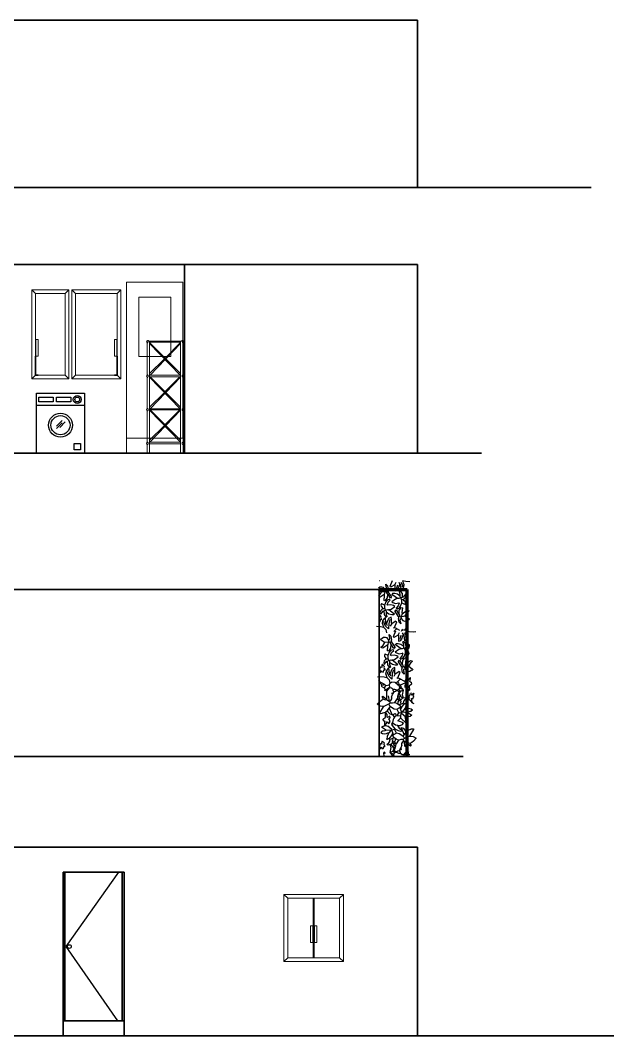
# Model space of a CAD drawing. Header units: inches. Extents: x 2013 to 15569, y -2551 to 2524.
# Drawn here: x 13002 to 13801, y 41 to 1408 of the extents above; entities that cross this region are included whole.
import ezdxf

# ---------------------------------------------------------------- set-up
doc = ezdxf.new("R2010")
doc.units = ezdxf.units.IN
doc.header["$MEASUREMENT"] = 0
for name, color, linetype, lineweight in [('A-ELEV-MBE1', 7, 'Continuous', 35), ('A-ELEV-MBE2', 4, 'Continuous', 25), ('A-ELEV-PATT', 8, 'Continuous', 18), ('A-FLOR-FTPT', 6, 'Continuous', 70), ('A-FURN', 8, 'Continuous', 18), ('A-SECT-MCUT', 7, 'Continuous', 35), ('A-WALL-FULL', 7, 'Continuous', 35), ('costruzioni', 2, 'Continuous', 35)]:
    doc.layers.add(name, color=color, linetype=linetype, lineweight=lineweight)
doc.layers.add('lavatrice', color=251, linetype='Continuous')
doc.layers.add('VERDE_siepe', color=96, linetype='Continuous')

msp = doc.modelspace()

# ---------------------------------------------------------------- linework, layer by layer
at = {"layer": 'A-ELEV-MBE1'}
for p, q in [((13059.277, 261.28), (13059.277, 41.28)), ((13059.277, 261.28), (13141.42, 261.28)), ((13059.277, 41.28), (13059.277, 261.28)), ((13061.828, 261.28), (13061.828, 61.28)), ((13138.828, 261.28), (13138.828, 61.28)), ((13141.42, 261.28), (13141.42, 41.28)), ((13141.42, 41.28), (13141.42, 261.28)), ((13141.42, 61.28), (13059.277, 61.28))]:
    msp.add_line(p, q, dxfattribs=at)
for points in [[(13536.789, 1079.549), (12622.789, 1079.549), (12622.789, 825.549)], [(12637.789, 295.28), (13536.828, 295.28)]]:
    msp.add_lwpolyline(points, dxfattribs=at)
at = {"layer": 'A-ELEV-MBE2', "ltscale": 0.8}
msp.add_lwpolyline([(13133.828, 261.28), (13062.828, 161.28), (13132.828, 61.28)], dxfattribs=at)
msp.add_circle((13067.815, 161.28), 2.5, dxfattribs=at)
at = {"layer": 'A-ELEV-PATT'}
for p, q in [((13022.539, 978.627), (13025.59, 978.627)), ((13022.539, 956.058), (13022.539, 978.627)), ((13025.59, 978.627), (13025.59, 956.058)), ((13131.539, 978.627), (13128.487, 978.627)), ((13128.487, 978.627), (13128.487, 956.058)), ((13131.539, 956.058), (13131.539, 978.627)), ((13395.828, 189.358), (13392.777, 189.358)), ((13392.777, 189.358), (13392.777, 166.789)), ((13395.828, 166.789), (13395.828, 189.358)), ((13397.828, 189.358), (13400.88, 189.358)), ((13397.828, 166.789), (13397.828, 189.358)), ((13400.88, 189.358), (13400.88, 166.789))]:
    msp.add_line(p, q, dxfattribs=at)
at = {"layer": 'A-FLOR-FTPT'}
for p in [(13484.847, 642.119), (13522.789, 417.119)]:
    msp.add_line(p, (13522.789, 642.119), dxfattribs=at)
at = {"layer": 'A-FURN'}
for p, q in [((13144.539, 1055.949), (13144.539, 825.549)), ((13144.539, 1055.949), (13220.539, 1055.949)), ((13220.539, 845.549), (13220.539, 1055.949)), ((13017.039, 1045.549), (13017.039, 925.549)), ((13067.039, 1045.549), (13017.039, 1045.549)), ((13022.039, 1040.549), (13017.039, 1045.549)), ((13062.039, 1040.549), (13022.039, 1040.549)), ((13022.039, 1040.549), (13022.039, 930.549)), ((13062.039, 1040.549), (13067.039, 1045.549)), ((13062.039, 930.549), (13062.039, 1040.549)), ((13067.039, 925.549), (13067.039, 1045.549)), ((13071.039, 925.549), (13071.039, 1045.549)), ((13071.039, 1045.549), (13137.039, 1045.549)), ((13076.039, 1040.549), (13071.039, 1045.549)), ((13132.039, 1040.549), (13076.039, 1040.549)), ((13076.039, 1040.549), (13076.039, 930.549)), ((13132.039, 1040.549), (13137.039, 1045.549)), ((13132.039, 930.549), (13132.039, 1040.549)), ((13137.039, 1045.549), (13137.039, 925.549)), ((13172.4, 973.686), (13173.281, 974.704)), ((13172.4, 973.686), (13172.4, 931.348)), ((13173.281, 976.462), (13175.913, 976.462)), ((13173.281, 974.704), (13173.281, 976.462)), ((13174.695, 976.462), (13175.913, 976.462)), ((13175.913, 976.462), (13217.537, 976.462)), ((13175.913, 976.462), (13175.913, 825.549)), ((13217.537, 974.757), (13175.913, 974.757)), ((13175.913, 974.477), (13217.537, 932.79)), ((13175.913, 973.089), (13217.039, 930.568)), ((13217.537, 974.477), (13196.725, 953.633)), ((13217.537, 973.089), (13197.738, 952.619)), ((13220.168, 976.462), (13217.537, 976.462)), ((13218.754, 976.462), (13217.537, 976.462)), ((13217.537, 976.462), (13217.537, 825.549)), ((13220.168, 974.704), (13220.168, 976.462)), ((13221.05, 973.686), (13220.168, 974.704)), ((13221.05, 973.686), (13221.05, 931.348)), ((13025.59, 956.058), (13022.539, 956.058)), ((13128.487, 956.058), (13131.539, 956.058)), ((13195.711, 952.619), (13175.913, 932.79)), ((13196.725, 951.571), (13176.41, 930.568)), ((13017.039, 925.549), (13022.039, 930.549)), ((13022.039, 930.549), (13062.039, 930.549)), ((13067.039, 925.549), (13062.039, 930.549)), ((13071.039, 925.549), (13076.039, 930.549)), ((13076.039, 930.549), (13132.039, 930.549)), ((13137.039, 925.549), (13132.039, 930.549)), ((13172.4, 931.348), (13173.788, 930.097)), ((13173.788, 930.097), (13173.788, 928.571)), ((13217.537, 930.568), (13175.913, 930.568)), ((13221.05, 931.348), (13219.661, 930.097)), ((13219.661, 930.097), (13219.661, 928.571)), ((13017.039, 925.549), (13067.039, 925.549)), ((13137.039, 925.549), (13071.039, 925.549)), ((13173.788, 928.571), (13172.4, 927.162)), ((13172.4, 927.162), (13172.4, 886.135)), ((13217.537, 928.485), (13175.913, 928.485)), ((13175.913, 927.889), (13217.039, 885.367)), ((13176.703, 928.485), (13217.537, 887.59)), ((13216.747, 928.485), (13196.725, 908.433)), ((13217.537, 927.889), (13197.738, 907.418)), ((13219.661, 928.571), (13221.05, 927.162)), ((13221.05, 927.162), (13221.05, 886.135)), ((13195.711, 907.418), (13175.913, 887.59)), ((13196.725, 906.37), (13176.41, 885.367)), ((13172.4, 886.135), (13173.788, 884.885)), ((13173.788, 883.359), (13172.4, 881.95)), ((13172.4, 881.95), (13172.4, 840.861)), ((13173.788, 884.885), (13173.788, 883.359)), ((13217.537, 885.367), (13175.913, 885.367)), ((13217.537, 883.979), (13175.913, 883.979)), ((13175.913, 883.382), (13217.537, 840.346)), ((13176.703, 883.979), (13217.537, 843.083)), ((13216.747, 883.979), (13196.725, 863.927)), ((13217.537, 883.382), (13197.738, 862.912)), ((13221.05, 886.135), (13219.661, 884.885)), ((13219.661, 884.885), (13219.661, 883.359)), ((13219.661, 883.359), (13221.05, 881.95)), ((13221.05, 881.95), (13221.05, 840.861)), ((13195.711, 862.912), (13175.913, 843.083)), ((13196.725, 861.864), (13176.41, 840.861)), ((13144.539, 845.549), (13220.539, 845.549)), ((13172.4, 840.861), (13173.788, 839.611)), ((13173.788, 838.084), (13172.4, 836.675)), ((13172.4, 836.675), (13172.4, 825.549)), ((13173.788, 839.611), (13173.788, 838.084)), ((13217.537, 840.167), (13175.913, 840.167)), ((13217.537, 838.084), (13175.913, 838.084)), ((13221.05, 840.861), (13219.661, 839.611)), ((13219.661, 839.611), (13219.661, 838.084)), ((13219.661, 838.084), (13221.05, 836.675)), ((13221.05, 836.675), (13221.05, 825.549)), ((13356.828, 141.28), (13356.828, 231.28)), ((13356.828, 231.28), (13436.828, 231.28)), ((13361.828, 226.28), (13356.828, 231.28)), ((13431.828, 226.28), (13361.828, 226.28)), ((13361.828, 226.28), (13361.828, 146.28)), ((13396.328, 226.28), (13396.828, 226.28)), ((13396.328, 226.28), (13396.328, 146.28)), ((13396.828, 226.28), (13396.828, 146.28)), ((13396.828, 226.28), (13397.328, 226.28)), ((13397.328, 226.28), (13397.328, 146.28)), ((13431.828, 226.28), (13436.828, 231.28)), ((13431.828, 146.28), (13431.828, 226.28)), ((13436.828, 231.28), (13436.828, 141.28)), ((13395.828, 166.789), (13392.777, 166.789)), ((13400.88, 166.789), (13397.828, 166.789)), ((13356.828, 141.28), (13361.828, 146.28)), ((13436.828, 141.28), (13356.828, 141.28)), ((13361.828, 146.28), (13431.828, 146.28)), ((13436.828, 141.28), (13431.828, 146.28))]:
    msp.add_line(p, q, dxfattribs=at)
at = {"layer": 'A-FURN', "color": 7}
for p, q in [((13175.913, 825.549), (13172.4, 825.549)), ((13221.05, 825.549), (13217.537, 825.549))]:
    msp.add_line(p, q, dxfattribs=at)
at = {"layer": 'A-FURN'}
msp.add_lwpolyline([(13161.539, 1035.549), (13204.539, 1035.549), (13204.539, 955.549), (13161.539, 955.549)], close=True, dxfattribs=at)
for centre, radius, start, end in [((13173.281, 975.768), 1.575, 26.140914, 255.359434), ((13220.168, 975.768), 1.575, 284.640566, 153.859086), ((13173.88, 929.17), 2.023, 119.91946, 235.529419), ((13219.57, 929.17), 2.023, 304.470581, 60.08054), ((13173.88, 883.958), 2.023, 119.91946, 235.529419), ((13219.57, 883.958), 2.023, 304.470581, 60.08054), ((13173.788, 838.779), 2.061, 120.538405, 239.099668), ((13219.661, 838.779), 2.061, 300.900332, 59.461595)]:
    msp.add_arc(centre, radius, start, end, dxfattribs=at)
at = {"layer": 'A-SECT-MCUT'}
for p, q in [((13536.789, 1079.549), (13536.789, 846.549)), ((13222.789, 1045.549), (13222.789, 845.549)), ((13536.789, 900.916), (13536.789, 825.549)), ((13622.739, 825.549), (12552.503, 825.549)), ((13622.739, 825.549), (12552.503, 825.549)), ((13536.828, 295.28), (13536.828, 41.28)), ((12269.403, 41.28), (13800.908, 41.28))]:
    msp.add_line(p, q, dxfattribs=at)
at = {"layer": 'A-WALL-FULL'}
for p, q in [((13536.789, 1408.271), (12932.279, 1408.271)), ((13536.789, 1183.271), (13536.789, 1408.271)), ((12573.608, 1183.271), (13770.707, 1183.271)), ((13222.757, 1079.549), (13222.757, 825.549)), ((12622.789, 642.119), (13484.847, 642.119)), ((13484.847, 417.119), (13484.847, 642.119)), ((12606.207, 417.119), (13598.158, 417.119))]:
    msp.add_line(p, q, dxfattribs=at)
at = {"layer": 'costruzioni'}
for p, q in [((13022.039, 930.549), (13022.039, 956.058)), ((13132.039, 956.058), (13132.039, 930.549)), ((13025.59, 930.549), (13022.039, 930.549)), ((13025.59, 930.549), (13025.59, 930.549)), ((13025.59, 930.549), (13025.59, 930.549)), ((13128.487, 930.549), (13132.039, 930.549))]:
    msp.add_line(p, q, dxfattribs=at)
at = {"layer": 'lavatrice'}
for points in [[(13023.609, 825.549), (13023.609, 906.363), (13088.085, 906.363), (13088.085, 825.549)], [(13026.833, 894.543), (13026.833, 900.99), (13046.176, 900.99), (13046.176, 894.543)], [(13050.474, 894.543), (13050.474, 900.99), (13069.817, 900.99), (13069.817, 894.543)], [(13074.115, 829.847), (13074.115, 838.444), (13082.712, 838.444), (13082.712, 829.847)]]:
    msp.add_lwpolyline(points, close=True, dxfattribs=at)
for points in [[(13023.609, 890.244), (13088.085, 890.244)], [(13050.474, 862.085), (13058.073, 869.683)], [(13050.474, 858.861), (13058.073, 866.46)], [(13054.773, 859.936), (13062.371, 867.534)]]:
    msp.add_lwpolyline(points, dxfattribs=at)
for centre, radius in [((13078.414, 897.766), 5.373), ((13078.414, 897.766), 3.224), ((13055.847, 863.16), 16.119), ((13055.847, 863.16), 12.895)]:
    msp.add_circle(centre, radius, dxfattribs=at)
at = {"layer": 'VERDE_siepe'}
for p, q in [((13486.013, 645.121), (13484.246, 643.63)), ((13485.521, 653.836), (13485.203, 653.517)), ((13488.775, 645.268), (13486.013, 645.121)), ((13490.943, 644.587), (13488.775, 645.268)), ((13493.175, 641.717), (13490.943, 644.587)), ((13494.451, 645.544), (13493.838, 649.075)), ((13493.838, 649.075), (13496.139, 646.732)), ((13494.451, 645.544), (13494.132, 642.355)), ((13496.139, 646.732), (13497.002, 641.717)), ((13497.327, 654.262), (13497.327, 653.932)), ((13502.424, 653.836), (13499.235, 646.182)), ((13499.235, 646.182), (13501.148, 645.544)), ((13505.932, 648.414), (13501.148, 645.544)), ((13505.932, 648.414), (13507.845, 651.922)), ((13505.932, 648.414), (13506.251, 648.096)), ((13506.251, 648.096), (13506.251, 642.993)), ((13506.251, 642.993), (13506.569, 640.123)), ((13508.437, 642.94), (13510.068, 648.389)), ((13510.396, 642.674), (13508.802, 640.76)), ((13511.991, 646.82), (13510.396, 642.674)), ((13512.948, 649.371), (13511.991, 651.284)), ((13512.948, 649.371), (13511.991, 646.82)), ((13513.904, 648.734), (13512.948, 649.371)), ((13514.223, 647.777), (13513.904, 648.734)), ((13514.861, 641.08), (13514.223, 647.777)), ((13514.282, 651.957), (13516.253, 647.676)), ((13517.771, 645.121), (13515.93, 642.046)), ((13516.253, 647.676), (13516.049, 645.664)), ((13517.093, 653.517), (13517.413, 653.517)), ((13518.369, 649.052), (13517.093, 653.517)), ((13520.993, 652.59), (13517.093, 653.517)), ((13518.369, 649.052), (13517.771, 645.121)), ((13526.516, 652.297), (13520.993, 652.59)), ((13487.754, 638.21), (13482.651, 642.037)), ((13487.754, 638.21), (13484.246, 633.106)), ((13491.9, 635.34), (13485.203, 630.556)), ((13492.538, 638.847), (13487.754, 638.21)), ((13491.581, 627.366), (13492.218, 633.745)), ((13492.538, 638.847), (13491.9, 635.34)), ((13492.218, 633.745), (13491.9, 635.34)), ((13493.494, 639.485), (13492.538, 638.847)), ((13495.727, 630.556), (13492.856, 626.729)), ((13494.132, 642.355), (13493.175, 641.717)), ((13493.494, 639.485), (13493.175, 641.717)), ((13495.088, 638.528), (13493.494, 639.485)), ((13496.683, 639.485), (13495.088, 638.528)), ((13496.045, 635.977), (13495.088, 638.528)), ((13496.045, 635.977), (13495.727, 630.556)), ((13497.002, 635.34), (13496.045, 635.977)), ((13497.002, 639.485), (13496.683, 639.485)), ((13497.002, 639.485), (13497.002, 641.717)), ((13497.321, 639.485), (13497.002, 639.485)), ((13497.321, 639.166), (13497.002, 639.485)), ((13500.192, 630.236), (13497.002, 635.34)), ((13497.321, 639.485), (13497.321, 639.166)), ((13497.321, 639.166), (13497.321, 638.847)), ((13501.786, 632.469), (13497.321, 638.847)), ((13501.786, 632.469), (13500.192, 630.236)), ((13506.904, 629.149), (13501.93, 625.591)), ((13502.568, 635.795), (13502.249, 636.114)), ((13503.206, 636.433), (13502.568, 635.795)), ((13503.524, 634.52), (13502.568, 635.795)), ((13505.983, 636.471), (13503.206, 636.433)), ((13509.903, 629.736), (13503.524, 634.52)), ((13509.665, 635.592), (13505.983, 636.471)), ((13506.569, 640.123), (13508.802, 640.76)), ((13509.903, 629.736), (13506.904, 629.149)), ((13513.411, 632.926), (13509.665, 635.592)), ((13510.541, 630.055), (13509.903, 629.736)), ((13511.498, 629.736), (13510.541, 630.055)), ((13513.73, 630.693), (13511.498, 629.736)), ((13514.048, 639.304), (13512.454, 639.304)), ((13513.501, 635.3), (13512.454, 639.304)), ((13513.411, 632.925), (13513.501, 635.3)), ((13513.73, 630.693), (13513.411, 632.925)), ((13514.687, 630.374), (13513.73, 630.693)), ((13516.281, 636.433), (13514.048, 639.304)), ((13514.861, 641.08), (13514.542, 640.123)), ((13516.6, 631.65), (13514.687, 630.374)), ((13515.325, 628.142), (13514.687, 630.374)), ((13515.93, 642.046), (13514.861, 641.08)), ((13516.6, 631.65), (13516.281, 636.433)), ((13517.238, 631.65), (13516.6, 631.65)), ((13520.745, 636.114), (13517.238, 631.65)), ((13517.557, 628.46), (13518.832, 629.417)), ((13518.832, 629.417), (13520.712, 631.199)), ((13520.712, 631.199), (13521.325, 633.835)), ((13521.325, 633.835), (13520.745, 636.114)), ((13489.083, 615.28), (13487.204, 613.497)), ((13488.127, 622.933), (13487.357, 621.112)), ((13487.357, 621.112), (13487.511, 619.355)), ((13487.511, 619.355), (13489.083, 617.83)), ((13488.127, 622.933), (13491.954, 621.338)), ((13489.083, 617.83), (13490.359, 616.236)), ((13490.359, 616.236), (13489.083, 615.28)), ((13490.359, 616.236), (13492.591, 616.555)), ((13492.856, 626.729), (13491.581, 627.366)), ((13491.954, 621.338), (13492.591, 621.657)), ((13493.954, 625.359), (13492.591, 621.657)), ((13492.591, 616.555), (13492.591, 621.657)), ((13492.591, 616.555), (13493.229, 614.323)), ((13495.642, 627.41), (13493.954, 625.359)), ((13498.651, 628.674), (13495.642, 627.41)), ((13495.78, 621.338), (13497.176, 624.774)), ((13495.781, 621.338), (13496.418, 620.7)), ((13500.705, 621.405), (13496.418, 620.7)), ((13497.176, 624.774), (13499.926, 627.717)), ((13498.013, 614.96), (13501.012, 615.548)), ((13499.926, 627.717), (13498.651, 628.674)), ((13504.391, 620.382), (13500.705, 621.405)), ((13501.012, 615.548), (13505.986, 619.106)), ((13501.93, 625.59), (13503.524, 624.315)), ((13503.524, 624.315), (13507.211, 623.291)), ((13505.985, 619.106), (13504.391, 620.382)), ((13507.211, 623.291), (13511.498, 623.996)), ((13510.739, 619.923), (13507.989, 616.979)), ((13507.989, 616.979), (13509.265, 616.023)), ((13509.265, 616.023), (13512.274, 617.287)), ((13512.135, 623.358), (13510.739, 619.923)), ((13512.135, 623.358), (13511.498, 623.996)), ((13512.189, 614.14), (13515.059, 617.967)), ((13512.274, 617.287), (13513.961, 619.337)), ((13513.961, 619.337), (13515.325, 623.039)), ((13515.059, 617.967), (13516.334, 617.33)), ((13517.557, 628.46), (13515.325, 628.142)), ((13515.325, 628.142), (13515.325, 623.039)), ((13515.962, 623.358), (13515.325, 623.039)), ((13516.334, 617.33), (13515.697, 610.952)), ((13519.789, 621.763), (13515.962, 623.358)), ((13518.832, 626.866), (13517.557, 628.46)), ((13520.405, 625.341), (13518.832, 626.866)), ((13519.789, 621.763), (13520.558, 623.584)), ((13520.558, 623.584), (13520.405, 625.341)), ((13485.95, 607.244), (13484.993, 608.201)), ((13486.269, 607.244), (13485.95, 607.244)), ((13486.587, 606.925), (13486.269, 607.244)), ((13486.587, 606.925), (13487.225, 606.288)), ((13487.204, 613.497), (13486.59, 610.861)), ((13486.59, 610.861), (13487.17, 608.582)), ((13487.225, 606.288), (13486.821, 604.733)), ((13486.821, 604.733), (13487.221, 603.48)), ((13487.17, 608.582), (13490.677, 613.046)), ((13487.221, 603.48), (13487.864, 602.779)), ((13487.864, 602.779), (13487.864, 601.184)), ((13490.144, 599.575), (13491.985, 602.65)), ((13490.677, 613.046), (13491.315, 613.046)), ((13491.315, 613.046), (13493.229, 614.323)), ((13491.315, 613.046), (13491.634, 608.263)), ((13491.634, 608.263), (13493.867, 605.393)), ((13491.985, 602.65), (13493.054, 603.616)), ((13493.054, 603.616), (13493.373, 604.573)), ((13493.054, 603.616), (13493.692, 596.919)), ((13493.229, 614.323), (13494.186, 614.003)), ((13493.867, 605.393), (13495.461, 605.393)), ((13494.186, 614.003), (13496.418, 614.96)), ((13494.186, 614.003), (13494.504, 611.771)), ((13494.504, 611.771), (13494.415, 609.397)), ((13494.415, 609.397), (13495.461, 605.393)), ((13494.504, 611.771), (13498.25, 609.104)), ((13495.925, 597.876), (13497.519, 602.023)), ((13496.418, 614.96), (13497.374, 614.641)), ((13497.374, 614.641), (13498.013, 614.96)), ((13497.519, 602.023), (13499.113, 603.936)), ((13499.479, 601.757), (13497.848, 596.307)), ((13498.013, 614.96), (13504.391, 610.176)), ((13498.25, 609.104), (13501.932, 608.225)), ((13501.346, 604.573), (13499.113, 603.936)), ((13501.665, 601.703), (13501.346, 604.573)), ((13501.665, 596.601), (13501.665, 601.703)), ((13501.932, 608.225), (13504.71, 608.263)), ((13504.391, 610.176), (13505.348, 608.901)), ((13504.71, 608.263), (13505.348, 608.901)), ((13505.348, 608.901), (13505.666, 608.582)), ((13506.13, 612.227), (13507.724, 614.46)), ((13506.13, 612.227), (13510.594, 605.849)), ((13507.724, 614.46), (13510.914, 609.357)), ((13510.594, 605.53), (13510.594, 605.849)), ((13510.594, 605.211), (13510.594, 605.53)), ((13510.594, 605.53), (13510.914, 605.211)), ((13510.594, 605.211), (13510.914, 605.211)), ((13510.914, 609.357), (13511.87, 608.72)), ((13510.914, 605.211), (13510.914, 602.979)), ((13510.914, 605.211), (13511.232, 605.211)), ((13511.776, 597.964), (13510.914, 602.979)), ((13511.232, 605.211), (13512.827, 606.168)), ((13511.87, 608.72), (13512.189, 614.14)), ((13511.87, 608.72), (13512.827, 606.168)), ((13512.827, 606.168), (13514.421, 605.211)), ((13513.464, 599.152), (13513.784, 602.341)), ((13513.784, 602.341), (13514.741, 602.979)), ((13514.421, 605.211), (13515.378, 605.849)), ((13514.421, 605.211), (13514.741, 602.979)), ((13514.741, 602.979), (13516.973, 600.109)), ((13515.378, 605.849), (13516.016, 609.357)), ((13515.378, 605.849), (13520.161, 606.487)), ((13515.697, 610.952), (13516.016, 609.357)), ((13516.016, 609.357), (13522.713, 614.14)), ((13520.161, 606.487), (13523.67, 611.59)), ((13520.161, 606.487), (13525.265, 602.66)), ((13522.713, 614.14), (13525.265, 613.184)), ((13523.67, 611.59), (13525.265, 613.184)), ((13523.67, 601.066), (13525.583, 601.703)), ((13525.265, 602.66), (13525.583, 601.703)), ((13481.4, 592.399), (13486.923, 592.106)), ((13485.95, 598.634), (13484.993, 597.996)), ((13486.269, 601.184), (13485.95, 598.634)), ((13487.864, 601.184), (13486.269, 601.184)), ((13486.923, 592.106), (13490.822, 591.179)), ((13489.546, 595.644), (13490.144, 599.575)), ((13489.546, 595.644), (13490.822, 591.179)), ((13490.822, 591.179), (13490.503, 591.179)), ((13490.822, 591.179), (13494.011, 587.99)), ((13491.663, 597.021), (13491.867, 599.032)), ((13493.634, 592.739), (13491.663, 597.021)), ((13497.44, 588.911), (13493.634, 592.739)), ((13493.692, 596.919), (13494.011, 595.963)), ((13494.011, 595.963), (13494.968, 595.325)), ((13494.011, 587.99), (13494.968, 583.525)), ((13494.968, 595.325), (13495.925, 597.876)), ((13494.968, 595.325), (13495.925, 593.412)), ((13497.848, 596.307), (13497.44, 588.911)), ((13501.984, 596.282), (13500.07, 592.774)), ((13501.984, 596.282), (13501.665, 596.601)), ((13501.984, 596.282), (13506.767, 599.152)), ((13505.492, 590.86), (13504.217, 589.904)), ((13504.854, 585.439), (13508.043, 588.628)), ((13505.492, 590.86), (13508.681, 598.514)), ((13505.492, 590.86), (13508.043, 589.904)), ((13508.681, 598.514), (13506.767, 599.152)), ((13508.043, 589.904), (13508.043, 588.628)), ((13509.874, 588.387), (13508.043, 588.628)), ((13513.065, 586.981), (13509.874, 588.387)), ((13514.078, 595.621), (13511.776, 597.964)), ((13513.464, 599.152), (13514.078, 595.621)), ((13515.059, 585.758), (13516.334, 588.628)), ((13517.054, 588.035), (13516.334, 588.628)), ((13516.973, 600.109), (13519.141, 599.429)), ((13517.668, 586.922), (13517.054, 588.035)), ((13519.141, 599.429), (13521.902, 599.575)), ((13520, 588.621), (13519.325, 587.332)), ((13521.288, 590.086), (13520, 588.621)), ((13522.394, 590.861), (13521.288, 590.086)), ((13521.902, 599.575), (13523.67, 601.066)), ((13522.332, 587.508), (13522.516, 589.383)), ((13522.394, 590.86), (13522.713, 591.179)), ((13522.516, 589.383), (13522.394, 590.861)), ((13488.909, 575.871), (13486.995, 575.234)), ((13487.314, 574.277), (13486.995, 575.234)), ((13492.417, 570.451), (13487.314, 574.277)), ((13490.676, 577.362), (13488.909, 575.871)), ((13490.184, 586.077), (13489.866, 585.758)), ((13493.438, 577.509), (13490.676, 577.362)), ((13495.606, 576.828), (13493.438, 577.509)), ((13497.838, 573.958), (13495.606, 576.828)), ((13498.795, 574.596), (13497.838, 573.958)), ((13499.114, 577.785), (13498.501, 581.316)), ((13498.501, 581.316), (13500.802, 578.973)), ((13499.114, 577.785), (13498.795, 574.596)), ((13500.802, 578.973), (13501.665, 573.958)), ((13507.087, 586.077), (13503.898, 578.423)), ((13503.898, 578.423), (13505.811, 577.785)), ((13510.595, 580.655), (13505.811, 577.785)), ((13510.595, 580.655), (13512.508, 584.163)), ((13510.595, 580.655), (13510.914, 580.336)), ((13510.914, 580.336), (13510.914, 575.234)), ((13510.914, 575.234), (13511.232, 572.364)), ((13513.1, 575.18), (13514.731, 580.63)), ((13515.059, 574.915), (13513.465, 573.001)), ((13516.654, 579.061), (13515.059, 574.915)), ((13517.611, 581.612), (13516.654, 583.525)), ((13517.611, 581.612), (13516.654, 579.061)), ((13518.567, 580.975), (13517.611, 581.612)), ((13518.886, 580.018), (13518.567, 580.975)), ((13519.524, 573.321), (13518.886, 580.018)), ((13518.945, 584.198), (13520.916, 579.916)), ((13519.325, 587.332), (13519.205, 586.715)), ((13520.593, 574.287), (13519.524, 573.321)), ((13522.434, 577.362), (13520.593, 574.287)), ((13520.916, 579.916), (13520.712, 577.905)), ((13521.756, 585.758), (13522.332, 587.508)), ((13521.756, 585.758), (13522.076, 585.758)), ((13523.032, 581.293), (13521.756, 585.758)), ((13525.656, 584.831), (13521.756, 585.758)), ((13523.032, 581.293), (13522.434, 577.362)), ((13531.179, 584.538), (13525.656, 584.831)), ((13534.247, 584.977), (13531.179, 584.538)), ((13488.909, 565.347), (13487.314, 563.754)), ((13489.866, 562.797), (13487.314, 563.754)), ((13492.417, 570.451), (13488.909, 565.347)), ((13496.563, 567.58), (13489.866, 562.797)), ((13497.201, 571.088), (13492.417, 570.451)), ((13496.244, 559.607), (13496.881, 565.986)), ((13497.201, 571.088), (13496.563, 567.58)), ((13496.881, 565.986), (13496.563, 567.58)), ((13498.158, 571.726), (13497.201, 571.088)), ((13500.39, 562.797), (13497.519, 558.97)), ((13498.158, 571.726), (13497.838, 573.958)), ((13499.751, 570.769), (13498.158, 571.726)), ((13501.346, 571.726), (13499.751, 570.769)), ((13500.708, 568.218), (13499.751, 570.769)), ((13503.314, 560.915), (13500.305, 559.65)), ((13500.708, 568.218), (13500.39, 562.797)), ((13501.665, 567.58), (13500.708, 568.218)), ((13501.665, 571.726), (13501.346, 571.726)), ((13501.665, 571.726), (13501.665, 573.958)), ((13501.984, 571.726), (13501.665, 571.726)), ((13501.984, 571.407), (13501.665, 571.726)), ((13504.855, 562.477), (13501.665, 567.58)), ((13501.984, 571.726), (13501.984, 571.407)), ((13501.984, 571.407), (13501.984, 571.088)), ((13506.449, 564.71), (13501.984, 571.088)), ((13504.589, 559.958), (13503.314, 560.915)), ((13506.449, 564.71), (13504.855, 562.477)), ((13511.567, 561.39), (13506.593, 557.831)), ((13507.231, 568.036), (13506.912, 568.355)), ((13507.869, 568.674), (13507.231, 568.036)), ((13508.187, 566.761), (13507.231, 568.036)), ((13510.646, 568.712), (13507.869, 568.674)), ((13514.566, 561.977), (13508.187, 566.761)), ((13514.329, 567.833), (13510.646, 568.712)), ((13511.232, 572.364), (13513.465, 573.001)), ((13514.566, 561.977), (13511.567, 561.39)), ((13518.074, 565.166), (13514.329, 567.833)), ((13515.204, 562.296), (13514.566, 561.977)), ((13516.161, 561.977), (13515.204, 562.296)), ((13518.393, 562.934), (13516.161, 561.977)), ((13518.711, 571.545), (13517.118, 571.545)), ((13518.164, 567.54), (13517.118, 571.545)), ((13518.074, 565.166), (13518.164, 567.54)), ((13518.393, 562.934), (13518.074, 565.166)), ((13519.35, 562.615), (13518.393, 562.934)), ((13520.944, 568.674), (13518.711, 571.545)), ((13519.524, 573.321), (13519.206, 572.364)), ((13521.263, 563.891), (13519.35, 562.615)), ((13519.988, 560.382), (13519.35, 562.615)), ((13522.22, 560.701), (13519.988, 560.382)), ((13521.263, 563.891), (13520.944, 568.674)), ((13521.901, 563.891), (13521.263, 563.891)), ((13525.409, 568.355), (13521.901, 563.891)), ((13522.22, 560.701), (13523.495, 561.658)), ((13523.495, 559.107), (13522.22, 560.701)), ((13523.495, 561.658), (13525.375, 563.44)), ((13525.375, 563.44), (13525.988, 566.076)), ((13525.988, 566.076), (13525.409, 568.355)), ((13493.747, 547.52), (13491.867, 545.738)), ((13492.79, 555.174), (13492.02, 553.353)), ((13492.02, 553.353), (13492.174, 551.596)), ((13492.174, 551.596), (13493.747, 550.071)), ((13492.79, 555.174), (13496.617, 553.579)), ((13493.747, 550.071), (13495.022, 548.477)), ((13495.022, 548.477), (13493.747, 547.52)), ((13495.022, 548.477), (13497.254, 548.796)), ((13497.519, 558.97), (13496.244, 559.607)), ((13496.617, 553.579), (13497.254, 553.898)), ((13498.617, 557.6), (13497.254, 553.898)), ((13497.254, 548.796), (13497.254, 553.898)), ((13497.254, 548.796), (13497.892, 546.564)), ((13500.305, 559.65), (13498.617, 557.6)), ((13498.849, 546.244), (13501.081, 547.201)), ((13500.443, 553.579), (13501.839, 557.014)), ((13500.444, 553.579), (13501.081, 552.941)), ((13505.368, 553.646), (13501.081, 552.941)), ((13501.081, 547.201), (13502.038, 546.882)), ((13501.839, 557.014), (13504.589, 559.958)), ((13502.038, 546.882), (13502.676, 547.201)), ((13502.676, 547.201), (13505.675, 547.788)), ((13502.676, 547.201), (13509.054, 542.417)), ((13509.054, 552.623), (13505.368, 553.646)), ((13505.675, 547.788), (13510.649, 551.347)), ((13506.594, 557.831), (13508.187, 556.556)), ((13508.187, 556.556), (13511.874, 555.532)), ((13510.648, 551.347), (13509.054, 552.623)), ((13511.874, 555.532), (13516.161, 556.237)), ((13515.402, 552.164), (13512.652, 549.22)), ((13512.652, 549.22), (13513.928, 548.264)), ((13513.928, 548.264), (13516.937, 549.528)), ((13516.798, 555.599), (13515.402, 552.164)), ((13516.798, 555.599), (13516.161, 556.237)), ((13516.852, 546.381), (13519.722, 550.208)), ((13516.937, 549.528), (13518.624, 551.578)), ((13518.624, 551.578), (13519.988, 555.28)), ((13519.722, 550.208), (13520.997, 549.571)), ((13519.988, 560.382), (13519.988, 555.28)), ((13520.625, 555.599), (13519.988, 555.28)), ((13520.997, 549.571), (13520.36, 543.193)), ((13524.452, 554.004), (13520.625, 555.599)), ((13525.068, 557.582), (13523.495, 559.107)), ((13524.452, 554.004), (13525.221, 555.825)), ((13525.221, 555.825), (13525.068, 557.582)), ((13486.148, 535.02), (13485.191, 534.382)), ((13485.191, 534.382), (13486.119, 533.76)), ((13486.119, 533.76), (13486.462, 532.67)), ((13486.467, 537.252), (13486.148, 535.02)), ((13486.786, 537.252), (13486.467, 537.252)), ((13488.7, 536.934), (13486.786, 537.252)), ((13488.765, 539.722), (13488.516, 538.445)), ((13488.516, 538.445), (13488.7, 536.934)), ((13488.992, 541.029), (13488.765, 539.722)), ((13489.311, 541.029), (13488.992, 541.029)), ((13489.656, 540.442), (13489.311, 541.029)), ((13490.613, 539.485), (13489.656, 540.442)), ((13490.932, 539.485), (13490.613, 539.485)), ((13490.932, 533.425), (13490.613, 530.875)), ((13491.25, 539.166), (13490.932, 539.485)), ((13492.527, 533.425), (13490.932, 533.425)), ((13491.25, 539.166), (13491.888, 538.529)), ((13491.867, 545.738), (13491.253, 543.102)), ((13491.253, 543.102), (13491.833, 540.823)), ((13491.888, 538.529), (13491.484, 536.974)), ((13491.484, 536.974), (13491.884, 535.721)), ((13491.833, 540.823), (13495.34, 545.287)), ((13491.884, 535.721), (13492.527, 535.02)), ((13492.527, 535.02), (13492.527, 533.425)), ((13494.808, 531.816), (13496.649, 534.891)), ((13495.34, 545.287), (13495.979, 545.287)), ((13495.979, 545.287), (13497.892, 546.564)), ((13495.979, 545.287), (13496.297, 540.504)), ((13496.297, 540.504), (13498.53, 537.634)), ((13496.649, 534.891), (13497.717, 535.857)), ((13497.717, 535.857), (13498.036, 536.814)), ((13497.717, 535.857), (13498.356, 529.16)), ((13497.892, 546.564), (13498.849, 546.244)), ((13498.53, 537.634), (13500.124, 537.634)), ((13498.849, 546.244), (13499.167, 544.012)), ((13499.167, 544.012), (13499.078, 541.638)), ((13499.078, 541.638), (13500.124, 537.634)), ((13499.167, 544.012), (13502.913, 541.345)), ((13500.588, 530.117), (13502.182, 534.264)), ((13502.182, 534.264), (13503.776, 536.177)), ((13504.142, 533.998), (13502.511, 528.548)), ((13502.913, 541.345), (13506.595, 540.466)), ((13506.009, 536.814), (13503.776, 536.177)), ((13506.328, 533.944), (13506.009, 536.814)), ((13506.328, 528.842), (13506.328, 533.944)), ((13506.595, 540.466), (13509.373, 540.504)), ((13509.054, 542.417), (13510.011, 541.142)), ((13509.373, 540.504), (13510.011, 541.142)), ((13510.011, 541.142), (13510.329, 540.823)), ((13510.793, 544.468), (13512.387, 546.701)), ((13510.793, 544.468), (13515.257, 538.09)), ((13512.387, 546.701), (13515.577, 541.598)), ((13515.257, 537.771), (13515.257, 538.09)), ((13515.257, 537.452), (13515.257, 537.771)), ((13515.257, 537.771), (13515.577, 537.452)), ((13515.257, 537.452), (13515.577, 537.452)), ((13515.577, 541.598), (13516.533, 540.961)), ((13515.577, 537.452), (13515.577, 535.22)), ((13515.577, 537.452), (13515.895, 537.452)), ((13516.44, 530.205), (13515.577, 535.22)), ((13515.895, 537.452), (13517.49, 538.409)), ((13516.533, 540.961), (13516.852, 546.381)), ((13516.533, 540.961), (13517.49, 538.409)), ((13517.49, 538.409), (13519.084, 537.452)), ((13518.127, 531.393), (13518.447, 534.582)), ((13518.447, 534.582), (13519.404, 535.22)), ((13519.084, 537.452), (13520.041, 538.09)), ((13519.084, 537.452), (13519.404, 535.22)), ((13519.404, 535.22), (13521.636, 532.35)), ((13520.041, 538.09), (13520.679, 541.598)), ((13520.041, 538.09), (13524.824, 538.728)), ((13520.36, 543.193), (13520.679, 541.598)), ((13520.679, 541.598), (13527.376, 546.381)), ((13524.824, 538.728), (13528.333, 543.831)), ((13524.824, 538.728), (13529.928, 534.901)), ((13526.565, 531.816), (13528.333, 533.307)), ((13527.376, 546.381), (13529.928, 545.425)), ((13528.333, 543.831), (13529.928, 545.425)), ((13528.333, 533.307), (13530.246, 533.944)), ((13529.928, 534.901), (13530.246, 533.944)), ((13482.994, 524.201), (13486.063, 524.64)), ((13486.523, 517.318), (13484.375, 520.1)), ((13486.233, 531.363), (13485.191, 530.555)), ((13486.148, 529.918), (13485.191, 530.555)), ((13486.063, 524.64), (13491.586, 524.347)), ((13488.7, 532.15), (13486.148, 529.918)), ((13486.462, 532.67), (13486.233, 531.363)), ((13489.656, 530.237), (13488.7, 532.15)), ((13490.613, 530.875), (13489.656, 530.237)), ((13491.586, 524.347), (13495.485, 523.42)), ((13494.209, 527.885), (13494.808, 531.816)), ((13494.209, 527.885), (13495.485, 523.42)), ((13495.485, 523.42), (13495.166, 523.42)), ((13495.485, 523.42), (13498.674, 520.231)), ((13496.326, 529.262), (13496.53, 531.273)), ((13498.297, 524.98), (13496.326, 529.262)), ((13502.103, 521.152), (13498.297, 524.98)), ((13498.356, 529.16), (13498.674, 528.204)), ((13498.674, 528.204), (13499.631, 527.566)), ((13498.674, 520.231), (13499.631, 515.766)), ((13499.631, 527.566), (13500.588, 530.117)), ((13499.631, 527.566), (13500.588, 525.653)), ((13502.511, 528.548), (13502.103, 521.152)), ((13506.647, 528.523), (13504.733, 525.015)), ((13506.647, 528.523), (13506.328, 528.842)), ((13506.647, 528.523), (13511.43, 531.393)), ((13510.155, 523.101), (13508.88, 522.145)), ((13509.517, 517.68), (13512.706, 520.869)), ((13510.155, 523.101), (13513.344, 530.755)), ((13510.155, 523.101), (13512.706, 522.145)), ((13513.344, 530.755), (13511.43, 531.393)), ((13512.706, 522.145), (13512.706, 520.869)), ((13514.537, 520.628), (13512.706, 520.869)), ((13517.728, 519.222), (13514.537, 520.628)), ((13518.741, 527.862), (13516.44, 530.205)), ((13518.127, 531.393), (13518.741, 527.862)), ((13519.722, 517.999), (13520.997, 520.869)), ((13521.717, 520.276), (13520.997, 520.869)), ((13521.636, 532.35), (13523.804, 531.67)), ((13522.331, 519.163), (13521.717, 520.276)), ((13523.804, 531.67), (13526.565, 531.816)), ((13523.988, 519.573), (13523.868, 518.956)), ((13524.663, 520.862), (13523.988, 519.573)), ((13525.951, 522.326), (13524.663, 520.862)), ((13527.057, 523.102), (13525.951, 522.326)), ((13526.419, 517.999), (13526.995, 519.749)), ((13526.995, 519.749), (13527.179, 521.624)), ((13527.057, 523.101), (13527.376, 523.42)), ((13527.179, 521.624), (13527.057, 523.102)), ((13491.658, 514.491), (13486.523, 517.318)), ((13486.555, 516.086), (13486.555, 517.361)), ((13488.788, 513.534), (13486.555, 516.086)), ((13488.788, 513.534), (13487.512, 511.621)), ((13487.512, 511.621), (13491.02, 510.026)), ((13488.788, 513.534), (13491.02, 513.853)), ((13491.02, 513.853), (13491.658, 514.491)), ((13491.02, 510.026), (13492.296, 510.026)), ((13491.658, 514.491), (13494.529, 512.896)), ((13492.296, 510.026), (13494.529, 512.896)), ((13492.296, 510.026), (13492.615, 506.199)), ((13492.615, 506.199), (13492.296, 505.242)), ((13492.615, 506.199), (13499.165, 510.567)), ((13494.529, 512.896), (13498.356, 513.534)), ((13498.993, 510.026), (13494.847, 505.051)), ((13499.631, 515.766), (13498.356, 513.534)), ((13498.356, 513.534), (13499.165, 510.567)), ((13499.312, 510.026), (13498.993, 510.026)), ((13499.312, 510.026), (13501.226, 509.707)), ((13499.631, 515.766), (13501.544, 517.361)), ((13501.226, 509.707), (13501.544, 509.389)), ((13506.647, 516.723), (13501.544, 517.361)), ((13501.544, 509.389), (13503.458, 507.794)), ((13503.458, 507.794), (13505.854, 507.799)), ((13503.458, 507.794), (13503.458, 506.199)), ((13503.458, 506.199), (13505.371, 504.285)), ((13505.854, 507.799), (13508.241, 506.837)), ((13506.647, 516.723), (13507.603, 515.766)), ((13506.647, 516.723), (13507.603, 516.723)), ((13506.966, 504.924), (13508.241, 505.88)), ((13507.603, 516.723), (13509.517, 517.68)), ((13507.603, 515.766), (13507.923, 515.766)), ((13507.923, 515.766), (13509.517, 514.491)), ((13508.241, 506.837), (13511.75, 507.156)), ((13508.241, 505.88), (13508.241, 506.837)), ((13508.241, 505.88), (13510.155, 505.562)), ((13509.517, 517.68), (13511.112, 516.086)), ((13509.517, 514.491), (13509.836, 513.853)), ((13509.517, 513.853), (13509.836, 513.853)), ((13509.836, 513.853), (13511.43, 513.216)), ((13511.112, 516.086), (13511.75, 515.129)), ((13511.112, 504.605), (13513.025, 505.88)), ((13511.43, 513.216), (13511.75, 513.853)), ((13511.43, 513.216), (13512.068, 510.983)), ((13511.75, 515.129), (13511.75, 513.853)), ((13511.75, 513.853), (13513.982, 513.853)), ((13511.75, 507.156), (13513.025, 509.069)), ((13511.75, 507.156), (13513.025, 505.88)), ((13512.068, 510.983), (13513.344, 509.069)), ((13513.025, 509.069), (13513.344, 509.069)), ((13513.025, 505.88), (13513.982, 505.242)), ((13513.344, 509.069), (13517.49, 507.156)), ((13513.982, 513.853), (13520.041, 516.404)), ((13514.292, 512.075), (13513.982, 513.853)), ((13513.982, 505.242), (13517.171, 506.518)), ((13515.335, 509.732), (13514.292, 512.075)), ((13517.49, 507.156), (13515.335, 509.732)), ((13517.171, 506.518), (13516.214, 500.14)), ((13517.171, 506.518), (13517.49, 507.156)), ((13519.722, 517.999), (13517.728, 519.222)), ((13520.183, 513.657), (13519.569, 512.192)), ((13519.569, 512.192), (13519.722, 510.664)), ((13519.722, 517.999), (13520.041, 516.404)), ((13519.722, 510.664), (13522.911, 512.259)), ((13520.041, 516.404), (13521.636, 514.809)), ((13521.636, 514.809), (13520.183, 513.657)), ((13522.911, 517.68), (13522.331, 519.163)), ((13523.868, 518.956), (13522.911, 517.68)), ((13522.911, 512.259), (13523.549, 511.939)), ((13523.549, 511.939), (13523.549, 508.112)), ((13523.549, 508.112), (13525.144, 506.199)), ((13525.144, 506.199), (13525.781, 506.518)), ((13528.651, 514.491), (13525.463, 511.939)), ((13525.463, 511.939), (13525.781, 506.518)), ((13527.376, 517.042), (13526.419, 517.999)), ((13528.333, 517.042), (13527.376, 517.042)), ((13528.333, 517.042), (13528.651, 514.491)), ((13486.063, 491.397), (13488.364, 493.155)), ((13488.364, 493.155), (13491.02, 494.4)), ((13489.107, 497.27), (13490.064, 498.226)), ((13491.02, 494.4), (13489.107, 497.27)), ((13490.064, 498.226), (13494.847, 494.4)), ((13491.02, 494.4), (13493.572, 493.443)), ((13493.572, 493.443), (13494.847, 494.081)), ((13494.847, 505.051), (13494.847, 494.718)), ((13494.847, 494.4), (13494.847, 494.718)), ((13494.847, 494.081), (13494.847, 494.4)), ((13494.847, 494.081), (13498.356, 491.529)), ((13498.993, 491.848), (13497.717, 498.865)), ((13500.331, 492.422), (13499.312, 491.529)), ((13501.558, 494.619), (13500.331, 492.422)), ((13501.863, 496.951), (13501.558, 494.619)), ((13501.863, 496.951), (13503.139, 500.459)), ((13502.501, 502.053), (13503.139, 503.329)), ((13503.139, 500.459), (13502.501, 502.053)), ((13503.139, 503.329), (13504.415, 503.01)), ((13503.139, 500.459), (13504.415, 502.372)), ((13504.415, 503.01), (13505.371, 504.285)), ((13504.415, 502.372), (13504.415, 503.01)), ((13505.371, 504.285), (13506.966, 504.924)), ((13506.009, 489.935), (13509.517, 495.038)), ((13509.517, 495.038), (13510.155, 496.951)), ((13509.517, 495.038), (13509.836, 494.718)), ((13509.836, 494.718), (13511.43, 495.038)), ((13509.836, 494.718), (13511.43, 492.168)), ((13510.155, 505.562), (13511.112, 504.605)), ((13510.155, 498.226), (13510.473, 499.502)), ((13510.155, 496.951), (13510.155, 498.226)), ((13510.155, 498.226), (13511.112, 497.588)), ((13510.155, 496.951), (13511.112, 497.588)), ((13510.473, 499.502), (13511.43, 502.692)), ((13510.473, 499.502), (13512.387, 500.778)), ((13510.793, 490.573), (13511.43, 492.168)), ((13511.112, 504.605), (13511.43, 502.692)), ((13511.112, 497.588), (13511.43, 497.588)), ((13511.112, 497.588), (13512.387, 495.675)), ((13511.43, 502.692), (13512.387, 502.372)), ((13511.43, 497.588), (13513.663, 498.545)), ((13511.43, 495.038), (13512.068, 495.356)), ((13511.43, 492.168), (13513.025, 492.486)), ((13512.387, 495.675), (13512.068, 495.356)), ((13512.068, 495.356), (13513.663, 492.805)), ((13512.387, 502.372), (13513.663, 504.285)), ((13512.387, 500.778), (13512.387, 502.372)), ((13512.387, 500.778), (13513.663, 498.545)), ((13513.025, 492.486), (13513.663, 492.805)), ((13513.663, 504.285), (13513.982, 505.242)), ((13513.663, 498.545), (13516.533, 495.675)), ((13513.663, 492.805), (13513.982, 492.805)), ((13513.663, 492.805), (13514.3, 491.211)), ((13513.982, 492.805), (13516.533, 495.675)), ((13516.214, 500.14), (13516.336, 498.694)), ((13516.336, 498.694), (13517.42, 495.97)), ((13516.533, 495.675), (13517.49, 495.994)), ((13517.49, 495.994), (13520.679, 496.632)), ((13518.447, 492.211), (13517.49, 488.978)), ((13519.303, 493.518), (13518.447, 492.211)), ((13520.997, 495.038), (13519.303, 493.518)), ((13520.679, 496.632), (13521.317, 495.994)), ((13521.317, 495.994), (13520.997, 495.038)), ((13524.824, 497.27), (13524.824, 498.865)), ((13524.824, 498.865), (13526.419, 498.865)), ((13525.467, 496.569), (13524.824, 497.27)), ((13525.463, 493.761), (13525.867, 495.316)), ((13526.101, 493.124), (13525.463, 493.761)), ((13525.867, 495.316), (13525.467, 496.569)), ((13526.101, 493.124), (13526.419, 492.805)), ((13526.419, 498.865), (13526.738, 501.415)), ((13526.419, 492.805), (13526.738, 492.805)), ((13526.738, 501.415), (13527.695, 502.053)), ((13526.738, 492.805), (13527.695, 491.848)), ((13528.014, 502.692), (13527.695, 502.053)), ((13527.695, 502.053), (13528.651, 500.14)), ((13528.651, 500.14), (13531.203, 502.372)), ((13528.651, 495.356), (13530.565, 495.038)), ((13528.835, 493.845), (13528.651, 495.356)), ((13529.177, 491.502), (13528.835, 493.845)), ((13530.565, 495.038), (13530.884, 495.038)), ((13530.884, 495.038), (13531.203, 497.27)), ((13530.889, 499.62), (13531.118, 500.927)), ((13531.232, 498.53), (13530.889, 499.62)), ((13531.118, 500.927), (13532.16, 501.735)), ((13531.203, 502.372), (13532.16, 501.735)), ((13531.203, 497.27), (13532.16, 497.908)), ((13532.16, 497.908), (13531.232, 498.53)), ((13482.381, 487.443), (13486.063, 491.397)), ((13486.216, 484.954), (13482.381, 487.443)), ((13485.919, 475.904), (13491.02, 483.876)), ((13491.339, 484.514), (13486.216, 484.954)), ((13491.02, 483.876), (13491.339, 484.514)), ((13495.114, 486.125), (13491.339, 484.514)), ((13493.572, 476.86), (13496.442, 479.092)), ((13498.674, 488.021), (13495.114, 486.125)), ((13496.442, 479.092), (13498.356, 482.281)), ((13497.262, 476.899), (13496.442, 479.092)), ((13498.356, 491.529), (13498.993, 491.848)), ((13498.356, 482.281), (13498.674, 482.281)), ((13498.674, 488.021), (13499.949, 489.297)), ((13499.103, 485.832), (13498.674, 488.021)), ((13498.674, 482.281), (13500.269, 484.514)), ((13498.674, 482.281), (13501.863, 474.946)), ((13498.993, 491.848), (13499.312, 491.529)), ((13500.269, 484.514), (13499.103, 485.832)), ((13499.312, 491.529), (13499.312, 489.935)), ((13499.312, 489.935), (13499.949, 489.297)), ((13499.949, 489.297), (13503.139, 489.297)), ((13500.269, 484.514), (13505.371, 481.324)), ((13503.139, 489.297), (13505.371, 489.935)), ((13505.371, 489.935), (13506.009, 489.935)), ((13505.371, 481.324), (13508.88, 480.687)), ((13506.009, 489.935), (13508.241, 488.978)), ((13508.241, 488.978), (13509.198, 488.341)), ((13508.88, 480.687), (13512.706, 482.919)), ((13508.88, 480.687), (13510.793, 477.178)), ((13509.198, 488.341), (13510.793, 487.702)), ((13510.793, 487.702), (13510.793, 490.573)), ((13510.793, 487.702), (13512.706, 486.108)), ((13512.706, 486.108), (13513.982, 487.702)), ((13512.706, 486.108), (13513.663, 483.876)), ((13512.706, 482.919), (13513.663, 483.876)), ((13512.706, 482.919), (13513.982, 480.367)), ((13514.3, 491.211), (13513.344, 488.659)), ((13513.344, 488.659), (13513.982, 487.702)), ((13513.663, 483.876), (13514.939, 483.237)), ((13513.982, 487.702), (13517.49, 488.978)), ((13513.982, 480.367), (13514.939, 482.6)), ((13513.982, 480.367), (13514.939, 476.54)), ((13514.939, 483.237), (13518.127, 487.064)), ((13514.939, 482.6), (13514.939, 483.237)), ((13516.533, 477.178), (13519.084, 480.367)), ((13517.49, 488.978), (13518.127, 487.702)), ((13518.127, 487.702), (13519.722, 488.341)), ((13518.127, 487.064), (13518.127, 487.702)), ((13519.084, 480.367), (13520.16, 481.86)), ((13519.084, 480.367), (13519.404, 480.367)), ((13520.679, 480.367), (13519.404, 480.367)), ((13519.722, 488.341), (13520.997, 488.978)), ((13520.16, 481.86), (13521.472, 485.183)), ((13522.214, 481.206), (13520.679, 480.367)), ((13520.997, 488.978), (13521.954, 488.659)), ((13521.472, 485.183), (13521.954, 488.659)), ((13521.954, 488.659), (13522.592, 488.978)), ((13521.954, 488.341), (13521.954, 488.659)), ((13524.725, 481.587), (13522.214, 481.206)), ((13527.922, 481.042), (13524.725, 481.587)), ((13527.695, 491.848), (13529.608, 489.616)), ((13529.927, 479.73), (13527.922, 481.042)), ((13529.927, 479.73), (13528.014, 478.135)), ((13529.928, 489.616), (13529.177, 491.502)), ((13529.608, 489.616), (13529.928, 489.616)), ((13529.928, 489.616), (13531.521, 488.341)), ((13485.919, 474.628), (13485.919, 475.904)), ((13486.983, 474.703), (13485.919, 474.628)), ((13488.824, 474.995), (13486.983, 474.703)), ((13490.382, 475.903), (13488.824, 474.995)), ((13490.382, 475.903), (13493.572, 476.86)), ((13490.594, 467.535), (13493.783, 470.087)), ((13490.912, 464.983), (13490.594, 467.535)), ((13490.912, 464.983), (13491.869, 464.983)), ((13491.869, 464.983), (13492.826, 464.027)), ((13494.101, 475.827), (13493.464, 475.507)), ((13493.783, 470.087), (13493.464, 475.507)), ((13495.696, 473.913), (13494.101, 475.827)), ((13495.696, 470.087), (13495.696, 473.913)), ((13496.334, 469.767), (13495.696, 470.087)), ((13499.523, 471.362), (13496.334, 469.767)), ((13499.717, 474.117), (13497.262, 476.899)), ((13497.61, 467.216), (13499.062, 468.369)), ((13499.204, 465.621), (13497.61, 467.216)), ((13499.062, 468.369), (13499.676, 469.833)), ((13499.523, 464.027), (13499.204, 465.621)), ((13499.676, 469.833), (13499.523, 471.362)), ((13503.139, 473.033), (13499.717, 474.117)), ((13501.863, 474.946), (13502.501, 473.352)), ((13502.82, 473.033), (13503.139, 473.033)), ((13502.82, 473.033), (13505.69, 470.163)), ((13503.952, 466.829), (13502.908, 462.962)), ((13503.139, 473.033), (13506.647, 474.946)), ((13504.733, 468.568), (13503.952, 466.829)), ((13505.69, 470.163), (13504.733, 468.568)), ((13505.69, 470.163), (13507.603, 471.757)), ((13506.647, 474.946), (13507.603, 474.308)), ((13507.603, 474.308), (13507.603, 471.757)), ((13507.603, 471.757), (13509.517, 472.395)), ((13509.689, 473.531), (13509.517, 472.395)), ((13509.517, 472.395), (13513.663, 472.076)), ((13510.61, 474.849), (13509.689, 473.531)), ((13510.155, 465.06), (13513.663, 468.568)), ((13517.844, 462.613), (13510.155, 465.06)), ((13512.068, 475.903), (13510.61, 474.849)), ((13510.793, 477.178), (13512.068, 475.903)), ((13512.068, 475.903), (13514.939, 476.54)), ((13513.663, 472.076), (13515.257, 475.584)), ((13513.663, 472.076), (13513.982, 469.206)), ((13513.663, 468.568), (13513.982, 469.206)), ((13513.982, 469.206), (13521.681, 461.507)), ((13514.939, 476.54), (13515.257, 476.222)), ((13515.257, 476.222), (13516.533, 477.178)), ((13515.257, 475.584), (13515.257, 476.222)), ((13515.257, 475.584), (13520.36, 471.12)), ((13516.533, 477.178), (13522.911, 476.54)), ((13520.041, 470.8), (13520.36, 471.12)), ((13521.681, 461.507), (13520.041, 470.8)), ((13523.413, 470.419), (13520.36, 471.12)), ((13522.911, 476.54), (13524.611, 477.501)), ((13522.911, 476.54), (13523.549, 476.222)), ((13526.951, 471.073), (13523.413, 470.419)), ((13523.549, 476.222), (13529.179, 472.579)), ((13524.611, 477.501), (13526.666, 478.046)), ((13526.666, 478.046), (13528.014, 478.135)), ((13529.179, 472.579), (13526.951, 471.073)), ((13488.062, 456.623), (13490.29, 458.128)), ((13493.693, 452.979), (13488.062, 456.623)), ((13490.576, 451.155), (13489.227, 451.066)), ((13490.29, 458.128), (13493.829, 458.782)), ((13492.63, 451.7), (13490.576, 451.155)), ((13492.188, 458.924), (13491.869, 458.606)), ((13492.25, 462.277), (13492.066, 460.402)), ((13492.066, 460.402), (13492.188, 458.924)), ((13492.188, 458.924), (13493.294, 459.699)), ((13492.826, 464.027), (13492.25, 462.277)), ((13494.331, 452.661), (13492.63, 451.7)), ((13493.294, 459.699), (13494.582, 461.164)), ((13494.331, 452.661), (13493.693, 452.979)), ((13493.829, 458.782), (13496.881, 458.082)), ((13500.708, 452.023), (13494.331, 452.661)), ((13494.582, 461.164), (13495.257, 462.452)), ((13495.257, 462.452), (13495.378, 463.07)), ((13495.378, 463.07), (13496.334, 464.346)), ((13496.334, 464.346), (13496.914, 462.863)), ((13501.984, 453.618), (13496.881, 458.082)), ((13496.914, 462.863), (13497.528, 461.75)), ((13497.528, 461.75), (13498.248, 461.156)), ((13500.708, 452.023), (13498.158, 448.834)), ((13499.523, 464.027), (13498.248, 461.156)), ((13501.984, 452.979), (13500.708, 452.023)), ((13502.908, 462.962), (13501.436, 460.854)), ((13501.544, 460.914), (13502.501, 460.276)), ((13501.984, 453.618), (13501.984, 452.979)), ((13502.303, 452.661), (13501.984, 452.979)), ((13505.173, 453.298), (13502.303, 452.661)), ((13503.26, 448.834), (13502.303, 452.661)), ((13503.776, 461.552), (13502.501, 460.276)), ((13502.501, 458.682), (13502.501, 460.276)), ((13502.501, 458.682), (13506.009, 454.217)), ((13502.966, 463.174), (13503.776, 461.552)), ((13506.897, 459.331), (13503.706, 461.498)), ((13506.449, 452.023), (13505.173, 453.298)), ((13506.009, 454.217), (13510.571, 452.031)), ((13508.362, 448.514), (13506.449, 452.023)), ((13510.081, 458.808), (13506.897, 459.331)), ((13510.081, 458.808), (13513.264, 459.041)), ((13513.019, 454.601), (13510.081, 458.808)), ((13510.571, 452.031), (13514.243, 451.33)), ((13516.208, 451.563), (13513.019, 454.601)), ((13513.264, 459.041), (13516.446, 460.21)), ((13514.243, 451.33), (13516.208, 451.563)), ((13515.379, 454.255), (13514.687, 455.983)), ((13514.687, 455.983), (13517.525, 455.084)), ((13518.567, 446.92), (13515.379, 454.255)), ((13516.446, 460.21), (13517.915, 462.313)), ((13517.525, 455.084), (13519.979, 452.302)), ((13519.979, 452.302), (13520.799, 450.109)), ((13523.67, 452.341), (13520.799, 450.109)), ((13526.859, 453.298), (13523.67, 452.341)), ((13531.323, 453.297), (13526.221, 445.326)), ((13526.859, 453.298), (13528.417, 454.206)), ((13528.417, 454.206), (13530.258, 454.499)), ((13530.258, 454.499), (13531.323, 454.574)), ((13531.323, 454.574), (13531.323, 453.297)), ((13487.314, 449.471), (13489.227, 451.066)), ((13487.314, 449.471), (13489.32, 448.159)), ((13488.883, 437.94), (13488.656, 436.633)), ((13489.202, 437.94), (13488.883, 437.94)), ((13489.547, 437.353), (13489.202, 437.94)), ((13489.32, 448.159), (13492.516, 447.614)), ((13492.516, 447.614), (13495.027, 447.995)), ((13495.287, 440.542), (13494.649, 440.223)), ((13495.027, 447.995), (13496.563, 448.834)), ((13495.769, 444.018), (13495.287, 440.542)), ((13495.287, 440.861), (13495.287, 440.542)), ((13496.244, 440.223), (13495.287, 440.542)), ((13497.082, 447.342), (13495.769, 444.018)), ((13497.519, 440.861), (13496.244, 440.223)), ((13496.563, 448.834), (13497.838, 448.834)), ((13498.158, 448.834), (13497.082, 447.342)), ((13499.114, 441.499), (13497.519, 440.861)), ((13498.158, 448.834), (13497.838, 448.834)), ((13498.794, 436.991), (13499.751, 440.223)), ((13502.303, 445.964), (13499.114, 442.137)), ((13499.114, 442.137), (13499.114, 441.499)), ((13499.751, 440.223), (13499.114, 441.499)), ((13503.26, 441.499), (13499.751, 440.223)), ((13503.26, 448.834), (13502.303, 446.601)), ((13502.303, 446.601), (13502.303, 445.964)), ((13503.578, 445.326), (13502.303, 445.964)), ((13502.941, 437.99), (13503.898, 440.542)), ((13503.578, 436.396), (13502.941, 437.99)), ((13504.535, 446.282), (13503.26, 448.834)), ((13504.535, 443.094), (13503.26, 441.499)), ((13503.898, 440.542), (13503.26, 441.499)), ((13504.535, 446.282), (13503.578, 445.326)), ((13504.535, 443.094), (13503.578, 445.326)), ((13508.362, 448.514), (13504.535, 446.282)), ((13506.449, 441.499), (13504.535, 443.094)), ((13506.449, 438.629), (13505.811, 437.034)), ((13506.449, 441.499), (13506.449, 438.629)), ((13508.043, 440.861), (13506.449, 441.499)), ((13511.232, 439.267), (13507.725, 434.163)), ((13509, 440.223), (13508.043, 440.861)), ((13511.87, 447.877), (13508.362, 448.514)), ((13511.232, 439.267), (13509, 440.223)), ((13511.87, 439.267), (13511.232, 439.267)), ((13516.973, 444.687), (13511.87, 447.877)), ((13514.102, 439.904), (13511.87, 439.267)), ((13517.292, 439.904), (13514.102, 439.904)), ((13516.911, 436.779), (13517.929, 437.672)), ((13518.567, 446.92), (13516.973, 444.687)), ((13516.973, 444.687), (13518.138, 443.369)), ((13518.567, 441.18), (13517.292, 439.904)), ((13517.929, 439.267), (13517.292, 439.904)), ((13517.929, 437.672), (13517.929, 439.267)), ((13518.249, 437.353), (13517.929, 437.672)), ((13518.138, 443.369), (13518.567, 441.18)), ((13518.886, 437.672), (13518.249, 437.353)), ((13518.886, 446.92), (13518.567, 446.92)), ((13518.567, 441.18), (13522.127, 443.076)), ((13520.799, 450.109), (13518.886, 446.92)), ((13522.394, 435.12), (13518.886, 437.672)), ((13522.127, 443.076), (13525.903, 444.687)), ((13526.221, 445.326), (13525.903, 444.687)), ((13525.903, 444.687), (13531.025, 444.247)), ((13531.179, 437.804), (13528.878, 436.047)), ((13531.025, 444.247), (13534.861, 441.758)), ((13534.861, 441.758), (13531.179, 437.804)), ((13486.039, 431.931), (13485.082, 431.293)), ((13485.082, 431.293), (13486.01, 430.671)), ((13486.124, 428.274), (13485.082, 427.466)), ((13486.039, 426.829), (13485.082, 427.466)), ((13486.01, 430.671), (13486.352, 429.581)), ((13486.357, 434.163), (13486.039, 431.931)), ((13488.59, 429.061), (13486.039, 426.829)), ((13486.352, 429.581), (13486.124, 428.274)), ((13486.677, 434.163), (13486.357, 434.163)), ((13488.59, 433.845), (13486.677, 434.163)), ((13488.656, 436.633), (13488.407, 435.356)), ((13488.407, 435.356), (13488.59, 433.845)), ((13489.547, 427.148), (13488.59, 429.061)), ((13490.504, 436.396), (13489.547, 437.353)), ((13490.504, 427.786), (13489.547, 427.148)), ((13490.822, 436.396), (13490.504, 436.396)), ((13490.822, 430.337), (13490.504, 427.786)), ((13491.141, 436.077), (13490.822, 436.396)), ((13492.417, 430.337), (13490.822, 430.337)), ((13491.141, 436.077), (13491.779, 435.44)), ((13491.779, 435.44), (13491.375, 433.885)), ((13491.375, 433.885), (13491.774, 432.632)), ((13491.774, 432.632), (13492.417, 431.931)), ((13492.417, 431.931), (13492.417, 430.337)), ((13495.925, 433.207), (13496.244, 434.163)), ((13496.563, 432.57), (13495.925, 433.207)), ((13496.244, 434.163), (13497.938, 435.683)), ((13499.751, 433.207), (13496.563, 432.57)), ((13497.938, 435.683), (13498.794, 436.991)), ((13500.708, 433.526), (13499.751, 433.207)), ((13500.906, 430.507), (13499.822, 433.231)), ((13500.071, 422.683), (13501.028, 429.061)), ((13503.26, 423.959), (13500.071, 422.683)), ((13503.26, 436.396), (13500.708, 433.526)), ((13503.578, 430.656), (13500.708, 433.526)), ((13501.028, 429.061), (13500.906, 430.507)), ((13503.578, 436.396), (13503.26, 436.396)), ((13503.578, 424.916), (13503.26, 423.959)), ((13504.217, 423.321), (13503.26, 423.959)), ((13504.217, 436.715), (13503.578, 436.396)), ((13505.173, 433.845), (13503.578, 436.396)), ((13505.811, 431.613), (13503.578, 430.656)), ((13504.855, 428.423), (13503.578, 430.656)), ((13504.855, 426.829), (13503.578, 424.916)), ((13505.811, 437.034), (13504.217, 436.715)), ((13506.13, 424.596), (13504.217, 423.321)), ((13504.855, 433.526), (13505.173, 433.845)), ((13506.13, 431.613), (13504.855, 433.526)), ((13506.768, 429.699), (13504.855, 428.423)), ((13504.855, 428.423), (13504.855, 426.829)), ((13505.811, 426.51), (13504.855, 426.829)), ((13505.811, 434.163), (13505.173, 433.845)), ((13507.405, 434.483), (13505.811, 437.034)), ((13507.405, 434.483), (13505.811, 434.163)), ((13506.13, 431.613), (13505.811, 431.613)), ((13506.768, 429.699), (13505.811, 426.51)), ((13506.13, 424.596), (13505.811, 426.51)), ((13507.087, 432.25), (13506.13, 431.613)), ((13507.087, 430.975), (13506.13, 431.613)), ((13507.087, 423.639), (13506.13, 424.596)), ((13507.087, 430.975), (13506.768, 429.699)), ((13507.725, 434.163), (13507.087, 432.25)), ((13507.087, 432.25), (13507.087, 430.975)), ((13507.725, 434.163), (13507.405, 434.483)), ((13510.275, 424.278), (13509, 423.321)), ((13511.87, 424.916), (13510.275, 424.278)), ((13512.827, 426.191), (13511.87, 424.916)), ((13513.784, 423.002), (13511.87, 424.916)), ((13514.102, 428.743), (13512.827, 426.829)), ((13512.827, 426.829), (13512.827, 426.191)), ((13514.102, 425.872), (13512.827, 426.191)), ((13515.379, 432.25), (13514.102, 428.743)), ((13514.102, 428.743), (13514.741, 427.148)), ((13514.741, 427.148), (13514.102, 425.872)), ((13515.379, 432.25), (13515.684, 434.582)), ((13515.684, 434.582), (13516.911, 436.779)), ((13518.249, 437.353), (13519.524, 430.337)), ((13518.249, 419.175), (13522.394, 424.15)), ((13523.67, 435.758), (13522.394, 435.12)), ((13522.394, 435.12), (13522.394, 434.802)), ((13522.394, 434.802), (13522.394, 434.483)), ((13527.178, 430.975), (13522.394, 434.802)), ((13522.394, 424.15), (13522.394, 434.483)), ((13526.221, 434.802), (13523.67, 435.758)), ((13524.626, 423.002), (13524.946, 423.959)), ((13528.878, 436.047), (13526.221, 434.802)), ((13526.221, 434.802), (13528.135, 431.931)), ((13528.135, 431.931), (13527.178, 430.975)), ((13492.098, 423.002), (13491.46, 422.683)), ((13491.779, 417.262), (13491.46, 422.683)), ((13493.693, 421.089), (13492.098, 423.002)), ((13500.071, 422.683), (13499.751, 422.046)), ((13503.898, 420.132), (13499.751, 422.046)), ((13499.751, 422.046), (13501.907, 419.469)), ((13501.907, 419.469), (13502.95, 417.126)), ((13505.173, 418.219), (13503.898, 420.132)), ((13504.217, 420.132), (13503.898, 420.132)), ((13505.492, 422.046), (13504.217, 423.321)), ((13505.492, 422.046), (13504.217, 420.132)), ((13509, 422.364), (13505.492, 422.046)), ((13509, 423.321), (13507.087, 423.639)), ((13509, 423.321), (13509, 422.364)), ((13511.388, 421.402), (13509, 422.364)), ((13513.784, 421.407), (13511.388, 421.402)), ((13513.784, 421.407), (13513.784, 423.002)), ((13515.697, 419.813), (13513.784, 421.407)), ((13516.016, 419.494), (13515.697, 419.813)), ((13517.929, 419.175), (13516.016, 419.494)), ((13517.929, 419.175), (13518.249, 419.175)), ((13524.626, 423.002), (13518.077, 418.634)), ((13524.946, 419.175), (13524.626, 423.002)), ((13526.221, 419.175), (13524.946, 419.175))]:
    msp.add_line(p, q, dxfattribs=at)
for centre, start, end in [((13494.847, 505.051), 139.844006, 179.646988), ((13522.394, 424.15), 319.844006, 359.646988)]:
    msp.add_arc(centre, 0.0000399, start, end, dxfattribs=at)

doc.saveas('drawing.dxf')
